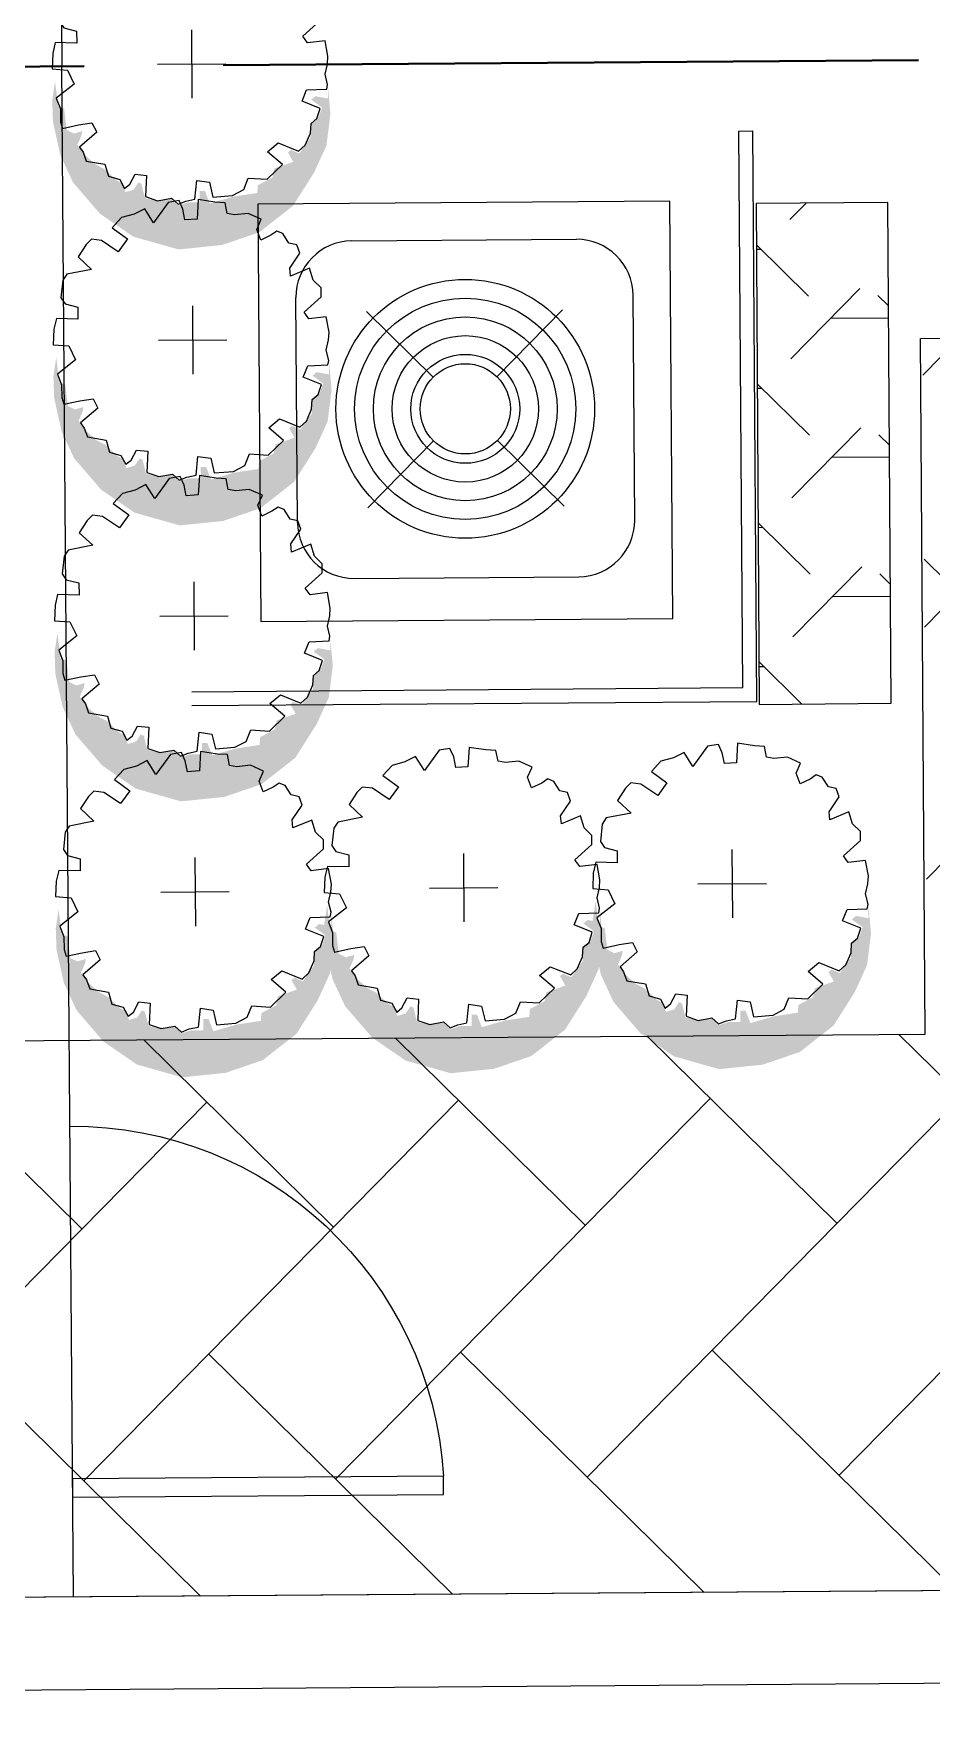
# Model space of a CAD drawing. Header units: feet. Extents: x 919634 to 928945, y 707022 to 708026.
# Drawn here: x 920183.13 to 920189.58, y 707458.65 to 707470.81 of the extents above; entities that cross this region are included whole.
import ezdxf

# ---------------------------------------------------------------- set-up
doc = ezdxf.new("R2010")
doc.units = ezdxf.units.FT
doc.header["$LTSCALE"] = 20
doc.header["$MEASUREMENT"] = 0
doc.linetypes.add('Site Plan$0$PHANTOM2', pattern=[1.25, 0.625, -0.125, 0.125, -0.125, 0.125, -0.125])
for name, color, linetype in [('-u-site-xref', 7, 'Continuous'), ('Site Plan$0$-u-site-bldg_interior', 252, 'Continuous'), ('Site Plan$0$-u-site-fence', 4, 'Site Plan$0$FENCELINE1'), ('Site Plan$0$A-DOOR-EXT_WINDOWS', 253, 'Continuous'), ('Site Plan$0$A-HVAC-EXT', 253, 'Continuous'), ('Site Plan$0$SP-LOT PAVERS', 254, 'Continuous'), ('x-RL TH7-LP Block$0$LK-SHRB-035M', 253, 'Continuous'), ('x-RL TH7-LP Block$0$LK-SHRB-TRNK', 253, 'Continuous'), ('x-RL TH7-LP Block$0$LP-PATT-SHAR', 253, 'Continuous'), ('x-RL TH7-LP Block$0$LP-SHAR-BRDR-CONT', 253, 'Continuous'), ('x-RL TH7-LP Block$0$LP-SHRB', 253, 'Continuous')]:
    doc.layers.add(name, color=color, linetype=linetype)
for name, color, linetype, lineweight in [('Site Plan$0$SP-LOT LINES', 252, 'Site Plan$0$PHANTOM2', 40), ('Site Plan$0$SP-SIDEWALK', 2, 'Continuous', 25), ('SP-BUILDING-FOOTPRINT', 1, 'Continuous', 25)]:
    doc.layers.add(name, color=color, linetype=linetype, lineweight=lineweight)
doc.layers.add('x-RL TH7-LP Block$0$LK-SHRB-SHAD', color=253, linetype='Continuous', plot=False)
doc.layers.get('-u-site-xref').off()
doc.linetypes.add('Site Plan$0$FENCELINE1', pattern='A,0.25,-0.1,[133,ltypeshp.shx,S=0.1,R=0,X=-0.1,Y=0],-0.1,1', length=1.45)

# ---------------------------------------------------------------- blocks, each defined once
blk = doc.blocks.new('Site Plan$0$A$C05C92244')
at = {"layer": 'Site Plan$0$A-DOOR-EXT_WINDOWS'}
blk.add_lwpolyline([(32.00389335552609, 32.04769828175449), (32.00389335552609, 0.04381521808500111), (30.40369920234298, 0.04381521808500111), (30.40369920234298, 32.04769828175449)], close=True, dxfattribs=at)
blk.add_arc((32.07979910527501, 32.07980389018303), 32.07980487913881, 180.0573418751565, 267.0050566959838, dxfattribs=at)
blk = doc.blocks.new('Site Plan$0$A$C11AE1C12')
at = {"layer": 'Site Plan$0$A-HVAC-EXT'}
for p, q in [((44.00000011394877, 44.54105635897122), (1.139487721957266e-07, 44.54105635897122)), ((1.139487721957266e-07, 44.54105635897122), (1.139487721957266e-07, 2.501133167243097e-06)), ((44.00000011394877, 2.501133167243097e-06), (44.00000011394877, 44.54105635897122)), ((34.00000011394877, 40.00000250113317), (10.00000011394877, 40.00000250113317)), ((4.000000113948772, 34.00000250113317), (4.000000113948772, 10.00000250113317)), ((40.00000011394877, 34.00000250113317), (40.00000011394877, 10.00000250113317)), ((18.5977306969362, 25.40227191814392), (11.52666288505861, 32.47333973002787)), ((25.40226953096135, 25.40227191814392), (32.47333734284621, 32.47333973002787)), ((11.52666288505861, 11.52666527223846), (18.5977306969362, 18.59773308412241)), ((32.47333734284621, 11.52666527223846), (25.40226953096135, 18.59773308412241)), ((34.00000011394877, 4.000002501133167), (10.00000011394877, 4.000002501133167)), ((1.139487721957266e-07, 2.501133167243097e-06), (44.00000011394877, 2.501133167243097e-06))]:
    blk.add_line(p, q, dxfattribs=at)
for radius in [13.81153555240985, 11.81153555240985, 9.81153555240985, 7.81153555240985, 5.81153555240985, 4.81153555240985]:
    blk.add_circle((22.00000011394877, 22.00000250113317), radius, dxfattribs=at)
for centre, start, end in [((10.00000011394877, 34.00000250113317), 90, 180), ((34.00000011394877, 34.00000250113317), 0, 90), ((10.00000011394877, 10.00000250113317), 180, 270), ((34.00000011394877, 10.00000250113317), 270, 0)]:
    blk.add_arc(centre, 6, start, end, dxfattribs=at)
blk = doc.blocks.new('Site Plan')
at = {"layer": 'Site Plan$0$SP-LOT PAVERS'}
h = blk.add_hatch(dxfattribs=at)
h.set_pattern_fill('AR-HBONE', color=256, scale=0.32, angle=-89.58178215075662)
h.set_pattern_definition([(315.4182178492434, (0, 0), (1.810145136983853, 0.01321298806884015), [3.84, -1.28]), (45.41821784924338, (0.9116790626081567, -0.8984660745381309), (1.810145136983853, 0.01321298806884), [3.84, -1.28])])
h.paths.add_polyline_path([(920177.2356376433, 707459.5280116796), (920197.4850981911, 707459.675820756), (920197.558090328, 707449.6760870443), (920209.6562450335, 707449.7643962203), (920209.5175590906, 707468.7640175204), (920189.5180912379, 707468.6179060838), (920189.5526356023, 707463.6180244763), (920182.5362988036, 707463.5668093709), (920182.4876373752, 707470.2332989989), (920177.1577793644, 707470.1943941904)])
at = {"layer": 'Site Plan$0$-u-site-bldg_interior'}
for p, q in [((920197.485098191, 707459.675820756), (920180.8422985348, 707459.5543381694)), ((920196.8233154265, 707459.0043057067), (920180.8471646773, 707458.8876892625))]:
    blk.add_line(p, q, dxfattribs=at)
at = {"layer": 'Site Plan$0$-u-site-fence', "ltscale": 0.15}
for points in [[(920183.2513039396, 707481.5725081622), (920183.3271324277, 707470.5727688258), (920177.3470464938, 707470.5291177381)], [(920183.4118866367, 707459.5730946417), (920183.3271324277, 707470.5727688258), (920177.3470464938, 707470.5291177381)]]:
    blk.add_lwpolyline(points, dxfattribs=at)
at = {"layer": 'Site Plan$0$SP-LOT LINES', "ltscale": 0.4}
blk.add_line((920209.4878649045, 707470.7637266881), (920115.4903690283, 707470.0776006057), dxfattribs=at)
blk.add_line((920209.4878649045, 707470.7637266881), (920115.4903690283, 707470.0776006057), dxfattribs=at)
at = {"layer": 'Site Plan$0$SP-SIDEWALK'}
for p, q in [((920188.1962230271, 707470.1084175741), (920188.2962203631, 707470.1091474955)), ((920188.2254202977, 707466.1084671414), (920188.1962230271, 707470.1084175741)), ((920188.326147555, 707466.0091997267), (920188.2962203631, 707470.1091474955)), ((920189.5029945989, 707468.6177958873), (920209.5024633303, 707468.7637801713)), ((920189.5375464755, 707463.6179143348), (920189.5030001149, 707468.6180848713)), ((920184.2621732854, 707466.0795377841), (920188.2254202977, 707466.1084671414)), ((920184.2629032066, 707465.979540448), (920188.326147555, 707466.0091997267)), ((920182.5362988035, 707463.5668093709), (920189.5375464755, 707463.6179143348))]:
    blk.add_line(p, q, dxfattribs=at)
at = {"layer": 'Site Plan$0$-u-site-fence', "xscale": -0.08333333333333333, "yscale": 0.08333333333333333, "zscale": 0.08333333333333333, "rotation": 90.41821784924328}
blk.add_blockref('Site Plan$0$A$C05C92244', (920186.05638338, 707462.9765086462), dxfattribs=at)
at = {"layer": 'Site Plan$0$A-HVAC-EXT', "extrusion": (0, 0, -1), "xscale": -0.06735359270068558, "yscale": 0.06735359270068558, "zscale": -0.06735359270068558, "rotation": 179.5817821507565}
blk.add_blockref('Site Plan$0$A$C11AE1C12', (-920187.6998863762, 707469.6047244645), dxfattribs=at)
blk = doc.blocks.new('x-RL TH7-LP Block$0$SHRUB-LRG-241')
at = {"layer": 'x-RL TH7-LP Block$0$LK-SHRB-SHAD'}
blk.add_hatch(color=256, dxfattribs=at).paths.add_polyline_path([(0.07942995503995931, 0.4976856504540272), (0.1859550109496517, 0.5063764960219963), (0.3011759860731367, 0.4911675188681244), (0.3990051144888973, 0.4455405874065121), (0.5207480248826535, 0.3673229980153856), (0.6164031776350392, 0.2434784771626468), (0.6620567659276446, 0.1065976931381005), (0.6772746369719869, -0.052010199626217), (0.6294470564557244, -0.217136229156587), (0.5446618151407847, -0.3388080360272614), (0.4294408400173033, -0.4365800253562426), (0.3294377276580214, -0.4822069568178549), (0.2076948172642687, -0.5082794883416142), (0.1294315112196003, -0.5104521971435325), (0.05986413266886359, -0.4995886427736451), (0.1511713175342138, -0.4887250884037577), (0.1598672450281455, -0.4669979796639847), (0.2381305427926712, -0.4583071340960174), (0.2511744298934957, -0.432234607752406), (0.2424785023995675, -0.4018166534446639), (0.2576963734439097, -0.4039893622465822), (0.2924800585792049, -0.4191983394004524), (0.3272637519946464, -0.395298521858761), (0.3642214210734593, -0.3540170131811315), (0.3816132677811801, -0.3214263500714711), (0.4229188964668893, -0.2779721325919233), (0.433788799624196, -0.2562450238521503), (0.4663985090961198, -0.2453814694822647), (0.4577025898823273, -0.2149635151745208), (0.4316148239608211, -0.1975818292187306), (0.4359627835677138, -0.186718274848845), (0.4881383154107333, -0.1736820116770392), (0.4968342429046615, -0.1410913485673788), (0.492486275017626, -0.07808273114997633), (0.5164000652757572, -0.052010199626217), (0.5055301621184505, -0.01724682771464003), (0.5055301621184505, 0.02620738976490955), (0.4642245334327413, 0.02620738976490955), (0.4642245334327413, 0.04576178970276246), (0.5098781217253467, 0.06314347565855272), (0.4859643397473548, 0.1478791966355821), (0.4729204526465303, 0.2369603455767439), (0.4446587027815063, 0.2391330543786623), (0.4163969529164788, 0.2934508262280957), (0.3837872434445551, 0.2999689629941464), (0.3598734614665666, 0.3694957068173039), (0.3250897680511251, 0.3499413120595953), (0.3163938488373397, 0.3608048664294827), (0.3294377276580214, 0.3912228155570787), (0.2729142362081092, 0.4325043242347064), (0.2229126800284682, 0.4368497470186909), (0.1968249141069585, 0.4629222785424503), (0.162041220691524, 0.475958541714256), (0.1337794708264965, 0.4368497470186909), (0.1207355920058113, 0.4520587241725629), (0.1294315112196003, 0.4976856504540272)])
at = {"layer": 'x-RL TH7-LP Block$0$LK-SHRB-035M'}
blk.add_lwpolyline([(-0.02506661354845008, 0.4987056809809847), (-0.08165780996232641, 0.4886134344344999), (-0.08165780996232641, 0.4886134344344999), (-0.08165780996232641, 0.4886134344344999), (-0.07431013994851199, 0.4249718511334137), (-0.09880237153729965, 0.4078375781783734), (-0.1543414298532717, 0.4702383789836801), (-0.1872079085748339, 0.4702383789836801), (-0.2156921901335238, 0.4417710769863739), (-0.2595141617622758, 0.428632322466644), (-0.2310604317859877, 0.3588825101419175), (-0.2604511118412525, 0.3564347593132471), (-0.3143340234853049, 0.3931510560520017), (-0.3449670116215167, 0.3826466800339148), (-0.3515403073658305, 0.3541793780366085), (-0.3865978846688343, 0.3322814549128452), (-0.3953622789945825, 0.3103835285617258), (-0.3804630536096525, 0.2878976674930804), (-0.3633184920346793, 0.2511813673234577), (-0.4025060636510993, 0.2364948451970861), (-0.4391842506233381, 0.2534489245671132), (-0.4610952364377141, 0.2052734924038901), (-0.4563889752951518, 0.1557189889409578), (-0.4612874237616289, 0.1287937023786245), (-0.500474995378049, 0.1214504430308736), (-0.5029242169253898, 0.08473414286125092), (-0.5127211084865486, 0.02354031038883519), (-0.4416936352675229, 0.01864480530062451), (-0.4392444137201785, -0.02541475421675088), (-0.4784319853366021, -0.03275801356450003), (-0.509299405229342, -0.04655263965616641), (-0.5029242169253898, -0.0866085866891666), (-0.4294475167872278, -0.1404591598138314), (-0.480881206883943, -0.1722799514643754), (-0.4612874237616289, -0.2114440058935383), (-0.4490413052813373, -0.2579513162395841), (-0.4123029552122581, -0.2922198655805364), (-0.3706661620484972, -0.2359215381963313), (-0.3241309150464637, -0.2701900841064138), (-0.3657677135820201, -0.3313839165788295), (-0.3706661620484972, -0.3681002167484539), (-0.3510723735543877, -0.3876822405321647), (-0.3069863534714905, -0.4170552813540382), (-0.2604511118412525, -0.3681002167484539), (-0.2433065502662792, -0.4586670866118716), (-0.2212635402248324, -0.4733536087382433), (-0.1575837316478292, -0.480696868085996), (-0.1355407216063789, -0.4660103459596243), (-0.1232946031260873, -0.4195030356135803), (-0.07920858841498557, -0.4195030356135803), (-0.08165780996232641, -0.4978311410410363), (-0.04247023834590635, -0.5076221546483275), (0.0138619002172824, -0.5100699054769979), (0.01876034331196408, -0.4537715815236627), (0.0701940334086757, -0.4292940492208697), (0.1216277235053873, -0.4953833867814978), (0.1608152951218109, -0.480696868085996), (0.2073505421238444, -0.480696868085996), (0.2318427737126321, -0.4733536087382433), (0.2195966552323405, -0.4146075270944998), (0.2122489852185225, -0.3656524624889137), (0.2465381137402645, -0.3485181895338734), (0.3004210253843169, -0.4121597762658276), (0.3189358637372592, -0.39910922518572), (0.3518547154810285, -0.3876822405321647), (0.3641008339613201, -0.3191451487119998), (0.4081868486724218, -0.3069063842760382), (0.419726398483391, -0.2655318838032237), (0.4525928772049532, -0.2480135433678008), (0.4375775287276866, -0.2285782788485804), (0.4008391786586074, -0.208996251633998), (0.405737627125081, -0.1673844463761647), (0.4832682573450846, -0.1713708092072714), (0.4986059474151467, -0.1275749597323887), (0.4898415530893949, -0.07720973461131919), (0.5117525389037709, -0.05312201530235328), (0.5007970459965847, -0.02465471653240314), (0.4939096672908754, 0.008853791693333335), (0.4253314156191905, 0.01619705104108249), (0.4326790856330085, 0.06270436481799813), (0.486561997277061, 0.07494312925395974), (0.4810771587636431, 0.1461490954514311), (0.4596205387691334, 0.1875397805915), (0.4179837456053725, 0.2046740535465421), (0.4228821887000542, 0.2732111453667088), (0.3689992770560018, 0.3295094727509138), (0.3224640354257637, 0.275658899626249), (0.3224640354257637, 0.275658899626249), (0.2906241338231617, 0.3148229506245421), (0.2906241338231617, 0.3148229506245421), (0.3211269623186972, 0.389216058907456), (0.2992159765043212, 0.4133037749890676), (0.2553940048755692, 0.4330119051549843), (0.2203364275725654, 0.4352016981128308), (0.2028076389210653, 0.4570996244639502), (0.1657137435882881, 0.4690314106507891), (0.1387722850803605, 0.4029420696592929), (0.09713549191659965, 0.4200763426143332), (0.09468627036926236, 0.4935089429535804), (0.07791501977911963, 0.4965158880231364), (0.04066634389468149, 0.4877567161917469), (0.003417668010239794, 0.4965158880231364)], close=True, dxfattribs=at)
at = {"layer": 'x-RL TH7-LP Block$0$LK-SHRB-TRNK'}
for p, q in [((0, -0.125), (0, 0.125)), ((-0.1250000000000284, 0), (0.1249999999999929, 0))]:
    blk.add_line(p, q, dxfattribs=at)
blk = doc.blocks.new('x-RL TH7-LP Block', base_point=(1241.699483058532, 168.1706843559634))
at = {"layer": 'x-RL TH7-LP Block$0$LP-PATT-SHAR'}
h = blk.add_hatch(dxfattribs=at)
h.set_pattern_fill('LAFX-A435-CHAINLINK', color=256, scale=10, pattern_type=2)
h.set_pattern_definition([(45, (1361.280381764052, 237.0562086803145), (0, 10.0000000000064), [0.7071099999999999, -13.4350288425]), (45, (1359.280381764052, 237.0562086803145), (0, 10.0000000000064), [0.7071099999999999, -13.4350288425]), (45, (1361.280381764052, 239.0562086803145), (0, 10.0000000000064), [0.7071099999999999, -13.4350288425]), (45, (1360.780381764052, 240.0562086803145), (0, 10.0000000000064), [0.7071099999999999, -13.4350288425]), (45, (1357.280381764052, 237.0562086803145), (0, 10.0000000000064), [0.7071099999999999, -13.4350288425]), (45, (1359.280381764052, 239.0562086803145), (0, 10.0000000000064), [0.7071099999999999, -13.4350288425]), (45, (1361.280381764052, 241.0562086803145), (0, 10.0000000000064), [0.7071099999999999, -13.4350288425]), (45, (1359.780381764052, 240.0562086803145), (0, 10.0000000000064), [0.7071099999999999, -13.4350288425]), (45, (1360.780381764052, 242.0562086803145), (0, 10.0000000000064), [0.7071099999999999, -13.4350288425]), (45, (1358.780381764052, 240.0562086803145), (0, 10.0000000000064), [0.7071099999999999, -13.4350288425]), (45, (1357.280381764052, 239.0562086803145), (0, 10.0000000000064), [0.7071099999999999, -13.4350288425]), (45, (1359.280381764052, 241.0562086803145), (0, 10.0000000000064), [0.7071099999999999, -13.4350288425]), (45, (1361.280381764052, 243.0562086803145), (0, 10.0000000000064), [0.7071099999999999, -13.4350288425]), (45, (1357.780381764052, 240.0562086803145), (0, 10.0000000000064), [0.7071099999999999, -13.4350288425]), (45, (1359.780381764052, 242.0562086803145), (0, 10.0000000000064), [0.7071099999999999, -13.4350288425]), (45, (1358.780381764052, 242.0562086803145), (0, 10.0000000000064), [0.7071099999999999, -13.4350288425]), (45, (1360.780381764052, 244.0562086803145), (0, 10.0000000000064), [0.7071099999999999, -13.4350288425]), (45, (1357.280381764052, 241.0562086803145), (0, 10.0000000000064), [0.7071099999999999, -13.4350288425]), (45, (1359.280381764052, 243.0562086803145), (0, 10.0000000000064), [0.7071099999999999, -13.4350288425]), (45, (1357.780381764052, 242.0562086803145), (0, 10.0000000000064), [0.7071099999999999, -13.4350288425]), (45, (1359.780381764052, 244.0562086803145), (0, 10.0000000000064), [0.7071099999999999, -13.4350288425]), (45, (1360.780381764052, 246.0562086803145), (0, 10.0000000000064), [0.7071099999999999, -13.4350288425]), (45, (1358.780381764052, 244.0562086803145), (0, 10.0000000000064), [0.7071099999999999, -13.4350288425]), (45, (1357.280381764052, 243.0562086803145), (0, 10.0000000000064), [0.7071099999999999, -13.4350288425]), (45, (1357.780381764052, 244.0562086803145), (0, 10.0000000000064), [0.7071099999999999, -13.4350288425]), (45, (1359.780381764052, 246.0562086803145), (0, 10.0000000000064), [0.7071099999999999, -13.4350288425]), (45, (1358.780381764052, 246.0562086803145), (0, 10.0000000000064), [0.7071099999999999, -13.4350288425]), (45, (1357.280381764052, 245.0562086803145), (0, 10.0000000000064), [0.7071099999999999, -13.4350288425]), (45, (1357.780381764052, 246.0562086803145), (0, 10.0000000000064), [0.7071099999999999, -13.4350288425]), (45, (1356.280381764052, 245.0562086803145), (0, 10.0000000000064), [0.7071099999999999, -13.4350288425]), (45, (1360.780381764052, 238.0562086803145), (0, 10.0000000000064), [0.7071099999999999, -13.4350288425]), (45, (1359.780381764052, 238.0562086803145), (0, 10.0000000000064), [0.7071099999999999, -13.4350288425]), (45, (1358.780381764052, 238.0562086803145), (0, 10.0000000000064), [0.7071099999999999, -13.4350288425]), (45, (1357.780381764052, 238.0562086803145), (0, 10.0000000000064), [0.7071099999999999, -13.4350288425]), (45, (1356.280381764052, 237.0562086803145), (0, 10.0000000000064), [0.7071099999999999, -13.4350288425]), (45, (1355.280381764052, 237.0562086803145), (0, 10.0000000000064), [0.7071099999999999, -13.4350288425]), (45, (1356.280381764052, 239.0562086803145), (0, 10.0000000000064), [0.7071099999999999, -13.4350288425]), (45, (1354.280381764052, 237.0562086803145), (0, 10.0000000000064), [0.7071099999999999, -13.4350288425]), (45, (1356.780381764052, 240.0562086803145), (0, 10.0000000000064), [0.7071099999999999, -13.4350288425]), (45, (1355.280381764052, 239.0562086803145), (0, 10.0000000000064), [0.7071099999999999, -13.4350288425]), (45, (1353.280381764052, 237.0562086803145), (0, 10.0000000000064), [0.7071099999999999, -13.4350288425]), (45, (1355.780381764052, 240.0562086803145), (0, 10.0000000000064), [0.7071099999999999, -13.4350288425]), (45, (1356.280381764052, 241.0562086803145), (0, 10.0000000000064), [0.7071099999999999, -13.4350288425]), (45, (1354.280381764052, 239.0562086803145), (0, 10.0000000000064), [0.7071099999999999, -13.4350288425]), (45, (1352.280381764052, 237.0562086803145), (0, 10.0000000000064), [0.7071099999999999, -13.4350288425]), (45, (1356.780381764052, 242.0562086803145), (0, 10.0000000000064), [0.7071099999999999, -13.4350288425]), (45, (1354.780381764052, 240.0562086803145), (0, 10.0000000000064), [0.7071099999999999, -13.4350288425]), (45, (1355.280381764052, 241.0562086803145), (0, 10.0000000000064), [0.7071099999999999, -13.4350288425]), (45, (1353.280381764052, 239.0562086803145), (0, 10.0000000000064), [0.7071099999999999, -13.4350288425]), (45, (1355.780381764052, 242.0562086803145), (0, 10.0000000000064), [0.7071099999999999, -13.4350288425]), (45, (1353.780381764052, 240.0562086803145), (0, 10.0000000000064), [0.7071099999999999, -13.4350288425]), (45, (1356.280381764052, 243.0562086803145), (0, 10.0000000000064), [0.7071099999999999, -13.4350288425]), (45, (1354.280381764052, 241.0562086803145), (0, 10.0000000000064), [0.7071099999999999, -13.4350288425]), (45, (1352.280381764052, 239.0562086803145), (0, 10.0000000000064), [0.7071099999999999, -13.4350288425]), (45, (1356.780381764052, 244.0562086803145), (0, 10.0000000000064), [0.7071099999999999, -13.4350288425]), (45, (1354.780381764052, 242.0562086803145), (0, 10.0000000000064), [0.7071099999999999, -13.4350288425]), (45, (1352.780381764052, 240.0562086803145), (0, 10.0000000000064), [0.7071099999999999, -13.4350288425]), (45, (1355.280381764052, 243.0562086803145), (0, 10.0000000000064), [0.7071099999999999, -13.4350288425]), (45, (1353.280381764052, 241.0562086803145), (0, 10.0000000000064), [0.7071099999999999, -13.4350288425]), (45, (1355.780381764052, 244.0562086803145), (0, 10.0000000000064), [0.7071099999999999, -13.4350288425]), (45, (1353.780381764052, 242.0562086803145), (0, 10.0000000000064), [0.7071099999999999, -13.4350288425]), (45, (1351.780381764052, 240.0562086803145), (0, 10.0000000000064), [0.7071099999999999, -13.4350288425]), (45, (1354.280381764052, 243.0562086803145), (0, 10.0000000000064), [0.7071099999999999, -13.4350288425]), (45, (1352.280381764052, 241.0562086803145), (0, 10.0000000000064), [0.7071099999999999, -13.4350288425]), (45, (1356.780381764052, 246.0562086803145), (0, 10.0000000000064), [0.7071099999999999, -13.4350288425]), (45, (1354.780381764052, 244.0562086803145), (0, 10.0000000000064), [0.7071099999999999, -13.4350288425]), (45, (1352.780381764052, 242.0562086803145), (0, 10.0000000000064), [0.7071099999999999, -13.4350288425]), (45, (1353.280381764052, 243.0562086803145), (0, 10.0000000000064), [0.7071099999999999, -13.4350288425]), (45, (1355.780381764052, 246.0562086803145), (0, 10.0000000000064), [0.7071099999999999, -13.4350288425]), (45, (1353.780381764052, 244.0562086803145), (0, 10.0000000000064), [0.7071099999999999, -13.4350288425]), (45, (1351.780381764052, 242.0562086803145), (0, 10.0000000000064), [0.7071099999999999, -13.4350288425]), (45, (1352.280381764052, 243.0562086803145), (0, 10.0000000000064), [0.7071099999999999, -13.4350288425]), (45, (1354.780381764052, 246.0562086803145), (0, 10.0000000000064), [0.7071099999999999, -13.4350288425]), (45, (1352.780381764052, 244.0562086803145), (0, 10.0000000000064), [0.7071099999999999, -13.4350288425]), (45, (1353.280381764052, 245.0562086803145), (0, 10.0000000000064), [0.7071099999999999, -13.4350288425]), (45, (1353.780381764052, 246.0562086803145), (0, 10.0000000000064), [0.7071099999999999, -13.4350288425]), (45, (1351.780381764052, 244.0562086803145), (0, 10.0000000000064), [0.7071099999999999, -13.4350288425]), (45, (1352.280381764052, 245.0562086803145), (0, 10.0000000000064), [0.7071099999999999, -13.4350288425]), (45, (1352.780381764052, 246.0562086803145), (0, 10.0000000000064), [0.7071099999999999, -13.4350288425]), (45, (1351.780381764052, 246.0562086803145), (0, 10.0000000000064), [0.7071099999999999, -13.4350288425]), (45, (1356.780381764052, 238.0562086803145), (0, 10.0000000000064), [0.7071099999999999, -13.4350288425]), (45, (1355.780381764052, 238.0562086803145), (0, 10.0000000000064), [0.7071099999999999, -13.4350288425]), (45, (1354.780381764052, 238.0562086803145), (0, 10.0000000000064), [0.7071099999999999, -13.4350288425]), (45, (1353.780381764052, 238.0562086803145), (0, 10.0000000000064), [0.7071099999999999, -13.4350288425]), (45, (1352.780381764052, 238.0562086803145), (0, 10.0000000000064), [0.7071099999999999, -13.4350288425]), (45, (1351.780381764052, 238.0562086803145), (0, 10.0000000000064), [0.7071099999999999, -13.4350288425]), (45, (1360.280381764052, 237.0562086803145), (0, 10.0000000000064), [0.7071099999999999, -13.4350288425]), (45, (1360.280381764052, 239.0562086803145), (0, 10.0000000000064), [0.7071099999999999, -13.4350288425]), (45, (1358.280381764052, 237.0562086803145), (0, 10.0000000000064), [0.7071099999999999, -13.4350288425]), (45, (1360.280381764052, 241.0562086803145), (0, 10.0000000000064), [0.7071099999999999, -13.4350288425]), (45, (1358.280381764052, 239.0562086803145), (0, 10.0000000000064), [0.7071099999999999, -13.4350288425]), (45, (1360.280381764052, 243.0562086803145), (0, 10.0000000000064), [0.7071099999999999, -13.4350288425]), (45, (1358.280381764052, 241.0562086803145), (0, 10.0000000000064), [0.7071099999999999, -13.4350288425]), (45, (1361.280381764052, 245.0562086803145), (0, 10.0000000000064), [0.7071099999999999, -13.4350288425]), (45, (1360.280381764052, 245.0562086803145), (0, 10.0000000000064), [0.7071099999999999, -13.4350288425]), (45, (1358.280381764052, 243.0562086803145), (0, 10.0000000000064), [0.7071099999999999, -13.4350288425]), (45, (1359.280381764052, 245.0562086803145), (0, 10.0000000000064), [0.7071099999999999, -13.4350288425]), (45, (1358.280381764052, 245.0562086803145), (0, 10.0000000000064), [0.7071099999999999, -13.4350288425]), (45, (1355.280381764052, 245.0562086803145), (0, 10.0000000000064), [0.7071099999999999, -13.4350288425]), (45, (1354.280381764052, 245.0562086803145), (0, 10.0000000000064), [0.7071099999999999, -13.4350288425]), (90, (1361.780381764052, 245.5562086803145), (-10, 6.123233995736766e-16), [0.5, -9.5]), (90, (1361.780381764052, 237.5562086803145), (-10, 6.123233995736766e-16), [0.5, -9.5]), (90, (1361.780381764052, 239.5562086803145), (-10, 6.123233995736766e-16), [0.5, -9.5]), (90, (1361.780381764052, 241.5562086803145), (-10, 6.123233995736766e-16), [0.5, -9.5]), (90, (1361.780381764052, 243.5562086803145), (-10, 6.123233995736766e-16), [0.5, -9.5]), (90, (1361.280381764052, 238.5562086803145), (-10, 6.123233995736766e-16), [0.5, -9.5]), (90, (1361.280381764052, 240.5562086803145), (-10, 6.123233995736766e-16), [0.5, -9.5]), (90, (1361.280381764052, 242.5562086803145), (-10, 6.123233995736766e-16), [0.5, -9.5]), (90, (1361.280381764052, 244.5562086803145), (-10, 6.123233995736766e-16), [0.5, -9.5]), (90, (1361.280381764052, 246.5562086803145), (-10, 6.123233995736766e-16), [0.5, -9.5]), (90, (1360.780381764052, 237.5562086803145), (-10, 6.123233995736766e-16), [0.5, -9.5]), (90, (1360.780381764052, 239.5562086803145), (-10, 6.123233995736766e-16), [0.5, -9.5]), (90, (1360.780381764052, 241.5562086803145), (-10, 6.123233995736766e-16), [0.5, -9.5]), (90, (1360.780381764052, 243.5562086803145), (-10, 6.123233995736766e-16), [0.5, -9.5]), (90, (1360.780381764052, 245.5562086803145), (-10, 6.123233995736766e-16), [0.5, -9.5]), (90, (1360.780381764052, 237.5562086803145), (-10, 6.123233995736766e-16), [0.5, -9.5]), (90, (1360.780381764052, 239.5562086803145), (-10, 6.123233995736766e-16), [0.5, -9.5]), (90, (1360.780381764052, 241.5562086803145), (-10, 6.123233995736766e-16), [0.5, -9.5]), (90, (1360.780381764052, 243.5562086803145), (-10, 6.123233995736766e-16), [0.5, -9.5]), (90, (1360.780381764052, 245.5562086803145), (-10, 6.123233995736766e-16), [0.5, -9.5]), (90, (1360.280381764052, 238.5562086803145), (-10, 6.123233995736766e-16), [0.5, -9.5]), (90, (1360.280381764052, 240.5562086803145), (-10, 6.123233995736766e-16), [0.5, -9.5]), (90, (1360.280381764052, 242.5562086803145), (-10, 6.123233995736766e-16), [0.5, -9.5]), (90, (1360.280381764052, 244.5562086803145), (-10, 6.123233995736766e-16), [0.5, -9.5]), (90, (1360.280381764052, 246.5562086803145), (-10, 6.123233995736766e-16), [0.5, -9.5]), (90, (1359.780381764052, 237.5562086803145), (-10, 6.123233995736766e-16), [0.5, -9.5]), (90, (1359.780381764052, 237.5562086803145), (-10, 6.123233995736766e-16), [0.5, -9.5]), (90, (1359.780381764052, 239.5562086803145), (-10, 6.123233995736766e-16), [0.5, -9.5]), (90, (1359.780381764052, 239.5562086803145), (-10, 6.123233995736766e-16), [0.5, -9.5]), (90, (1359.780381764052, 241.5562086803145), (-10, 6.123233995736766e-16), [0.5, -9.5]), (90, (1359.780381764052, 241.5562086803145), (-10, 6.123233995736766e-16), [0.5, -9.5]), (90, (1359.780381764052, 243.5562086803145), (-10, 6.123233995736766e-16), [0.5, -9.5]), (90, (1359.780381764052, 243.5562086803145), (-10, 6.123233995736766e-16), [0.5, -9.5]), (90, (1359.780381764052, 245.5562086803145), (-10, 6.123233995736766e-16), [0.5, -9.5]), (90, (1359.780381764052, 245.5562086803145), (-10, 6.123233995736766e-16), [0.5, -9.5]), (90, (1359.280381764052, 238.5562086803145), (-10, 6.123233995736766e-16), [0.5, -9.5]), (90, (1359.280381764052, 240.5562086803145), (-10, 6.123233995736766e-16), [0.5, -9.5]), (90, (1359.280381764052, 242.5562086803145), (-10, 6.123233995736766e-16), [0.5, -9.5]), (90, (1359.280381764052, 244.5562086803145), (-10, 6.123233995736766e-16), [0.5, -9.5]), (90, (1359.280381764052, 246.5562086803145), (-10, 6.123233995736766e-16), [0.5, -9.5]), (90, (1358.780381764052, 237.5562086803145), (-10, 6.123233995736766e-16), [0.5, -9.5]), (90, (1358.780381764052, 237.5562086803145), (-10, 6.123233995736766e-16), [0.5, -9.5]), (90, (1358.780381764052, 239.5562086803145), (-10, 6.123233995736766e-16), [0.5, -9.5]), (90, (1358.780381764052, 239.5562086803145), (-10, 6.123233995736766e-16), [0.5, -9.5]), (90, (1358.780381764052, 241.5562086803145), (-10, 6.123233995736766e-16), [0.5, -9.5]), (90, (1358.780381764052, 241.5562086803145), (-10, 6.123233995736766e-16), [0.5, -9.5]), (90, (1358.780381764052, 243.5562086803145), (-10, 6.123233995736766e-16), [0.5, -9.5]), (90, (1358.780381764052, 243.5562086803145), (-10, 6.123233995736766e-16), [0.5, -9.5]), (90, (1358.780381764052, 245.5562086803145), (-10, 6.123233995736766e-16), [0.5, -9.5]), (90, (1358.780381764052, 245.5562086803145), (-10, 6.123233995736766e-16), [0.5, -9.5]), (90, (1358.280381764052, 238.5562086803145), (-10, 6.123233995736766e-16), [0.5, -9.5]), (90, (1358.280381764052, 240.5562086803145), (-10, 6.123233995736766e-16), [0.5, -9.5]), (90, (1358.280381764052, 242.5562086803145), (-10, 6.123233995736766e-16), [0.5, -9.5]), (90, (1358.280381764052, 244.5562086803145), (-10, 6.123233995736766e-16), [0.5, -9.5]), (90, (1358.280381764052, 246.5562086803145), (-10, 6.123233995736766e-16), [0.5, -9.5]), (90, (1357.780381764052, 237.5562086803145), (-10, 6.123233995736766e-16), [0.5, -9.5]), (90, (1357.780381764052, 237.5562086803145), (-10, 6.123233995736766e-16), [0.5, -9.5]), (90, (1357.780381764052, 239.5562086803145), (-10, 6.123233995736766e-16), [0.5, -9.5]), (90, (1357.780381764052, 239.5562086803145), (-10, 6.123233995736766e-16), [0.5, -9.5]), (90, (1357.780381764052, 241.5562086803145), (-10, 6.123233995736766e-16), [0.5, -9.5]), (90, (1357.780381764052, 241.5562086803145), (-10, 6.123233995736766e-16), [0.5, -9.5]), (90, (1357.780381764052, 243.5562086803145), (-10, 6.123233995736766e-16), [0.5, -9.5]), (90, (1357.780381764052, 243.5562086803145), (-10, 6.123233995736766e-16), [0.5, -9.5]), (90, (1357.780381764052, 245.5562086803145), (-10, 6.123233995736766e-16), [0.5, -9.5]), (90, (1357.780381764052, 245.5562086803145), (-10, 6.123233995736766e-16), [0.5, -9.5]), (90, (1357.280381764052, 238.5562086803145), (-10, 6.123233995736766e-16), [0.5, -9.5]), (90, (1357.280381764052, 240.5562086803145), (-10, 6.123233995736766e-16), [0.5, -9.5]), (90, (1357.280381764052, 242.5562086803145), (-10, 6.123233995736766e-16), [0.5, -9.5]), (90, (1357.280381764052, 244.5562086803145), (-10, 6.123233995736766e-16), [0.5, -9.5]), (90, (1357.280381764052, 246.5562086803145), (-10, 6.123233995736766e-16), [0.5, -9.5]), (90, (1356.780381764052, 237.5562086803145), (-10, 6.123233995736766e-16), [0.5, -9.5]), (90, (1356.780381764052, 239.5562086803145), (-10, 6.123233995736766e-16), [0.5, -9.5]), (90, (1356.780381764052, 241.5562086803145), (-10, 6.123233995736766e-16), [0.5, -9.5]), (90, (1356.780381764052, 243.5562086803145), (-10, 6.123233995736766e-16), [0.5, -9.5]), (90, (1356.780381764052, 245.5562086803145), (-10, 6.123233995736766e-16), [0.5, -9.5]), (90, (1356.780381764052, 237.5562086803145), (-10, 6.123233995736766e-16), [0.5, -9.5]), (90, (1356.780381764052, 239.5562086803145), (-10, 6.123233995736766e-16), [0.5, -9.5]), (90, (1356.780381764052, 241.5562086803145), (-10, 6.123233995736766e-16), [0.5, -9.5]), (90, (1356.780381764052, 243.5562086803145), (-10, 6.123233995736766e-16), [0.5, -9.5]), (90, (1356.780381764052, 245.5562086803145), (-10, 6.123233995736766e-16), [0.5, -9.5]), (90, (1356.280381764052, 238.5562086803145), (-10, 6.123233995736766e-16), [0.5, -9.5]), (90, (1356.280381764052, 240.5562086803145), (-10, 6.123233995736766e-16), [0.5, -9.5]), (90, (1356.280381764052, 242.5562086803145), (-10, 6.123233995736766e-16), [0.5, -9.5]), (90, (1356.280381764052, 244.5562086803145), (-10, 6.123233995736766e-16), [0.5, -9.5]), (90, (1356.280381764052, 246.5562086803145), (-10, 6.123233995736766e-16), [0.5, -9.5]), (90, (1355.780381764052, 237.5562086803145), (-10, 6.123233995736766e-16), [0.5, -9.5]), (90, (1355.780381764052, 239.5562086803145), (-10, 6.123233995736766e-16), [0.5, -9.5]), (90, (1355.780381764052, 241.5562086803145), (-10, 6.123233995736766e-16), [0.5, -9.5]), (90, (1355.780381764052, 243.5562086803145), (-10, 6.123233995736766e-16), [0.5, -9.5]), (90, (1355.780381764052, 245.5562086803145), (-10, 6.123233995736766e-16), [0.5, -9.5]), (90, (1355.780381764052, 237.5562086803145), (-10, 6.123233995736766e-16), [0.5, -9.5]), (90, (1355.780381764052, 239.5562086803145), (-10, 6.123233995736766e-16), [0.5, -9.5]), (90, (1355.780381764052, 241.5562086803145), (-10, 6.123233995736766e-16), [0.5, -9.5]), (90, (1355.780381764052, 243.5562086803145), (-10, 6.123233995736766e-16), [0.5, -9.5]), (90, (1355.780381764052, 245.5562086803145), (-10, 6.123233995736766e-16), [0.5, -9.5]), (90, (1355.280381764052, 238.5562086803145), (-10, 6.123233995736766e-16), [0.5, -9.5]), (90, (1355.280381764052, 240.5562086803145), (-10, 6.123233995736766e-16), [0.5, -9.5]), (90, (1355.280381764052, 242.5562086803145), (-10, 6.123233995736766e-16), [0.5, -9.5]), (90, (1355.280381764052, 244.5562086803145), (-10, 6.123233995736766e-16), [0.5, -9.5]), (90, (1355.280381764052, 246.5562086803145), (-10, 6.123233995736766e-16), [0.5, -9.5]), (90, (1354.780381764052, 237.5562086803145), (-10, 6.123233995736766e-16), [0.5, -9.5]), (90, (1354.780381764052, 237.5562086803145), (-10, 6.123233995736766e-16), [0.5, -9.5]), (90, (1354.780381764052, 239.5562086803145), (-10, 6.123233995736766e-16), [0.5, -9.5]), (90, (1354.780381764052, 239.5562086803145), (-10, 6.123233995736766e-16), [0.5, -9.5]), (90, (1354.780381764052, 241.5562086803145), (-10, 6.123233995736766e-16), [0.5, -9.5]), (90, (1354.780381764052, 241.5562086803145), (-10, 6.123233995736766e-16), [0.5, -9.5]), (90, (1354.780381764052, 243.5562086803145), (-10, 6.123233995736766e-16), [0.5, -9.5]), (90, (1354.780381764052, 243.5562086803145), (-10, 6.123233995736766e-16), [0.5, -9.5]), (90, (1354.780381764052, 245.5562086803145), (-10, 6.123233995736766e-16), [0.5, -9.5]), (90, (1354.780381764052, 245.5562086803145), (-10, 6.123233995736766e-16), [0.5, -9.5]), (90, (1354.280381764052, 238.5562086803145), (-10, 6.123233995736766e-16), [0.5, -9.5]), (90, (1354.280381764052, 240.5562086803145), (-10, 6.123233995736766e-16), [0.5, -9.5]), (90, (1354.280381764052, 242.5562086803145), (-10, 6.123233995736766e-16), [0.5, -9.5]), (90, (1354.280381764052, 244.5562086803145), (-10, 6.123233995736766e-16), [0.5, -9.5]), (90, (1354.280381764052, 246.5562086803145), (-10, 6.123233995736766e-16), [0.5, -9.5]), (90, (1353.780381764052, 237.5562086803145), (-10, 6.123233995736766e-16), [0.5, -9.5]), (90, (1353.780381764052, 237.5562086803145), (-10, 6.123233995736766e-16), [0.5, -9.5]), (90, (1353.780381764052, 239.5562086803145), (-10, 6.123233995736766e-16), [0.5, -9.5]), (90, (1353.780381764052, 239.5562086803145), (-10, 6.123233995736766e-16), [0.5, -9.5]), (90, (1353.780381764052, 241.5562086803145), (-10, 6.123233995736766e-16), [0.5, -9.5]), (90, (1353.780381764052, 241.5562086803145), (-10, 6.123233995736766e-16), [0.5, -9.5]), (90, (1353.780381764052, 243.5562086803145), (-10, 6.123233995736766e-16), [0.5, -9.5]), (90, (1353.780381764052, 243.5562086803145), (-10, 6.123233995736766e-16), [0.5, -9.5]), (90, (1353.780381764052, 245.5562086803145), (-10, 6.123233995736766e-16), [0.5, -9.5]), (90, (1353.780381764052, 245.5562086803145), (-10, 6.123233995736766e-16), [0.5, -9.5]), (90, (1353.280381764052, 238.5562086803145), (-10, 6.123233995736766e-16), [0.5, -9.5]), (90, (1353.280381764052, 240.5562086803145), (-10, 6.123233995736766e-16), [0.5, -9.5]), (90, (1353.280381764052, 242.5562086803145), (-10, 6.123233995736766e-16), [0.5, -9.5]), (90, (1353.280381764052, 244.5562086803145), (-10, 6.123233995736766e-16), [0.5, -9.5]), (90, (1353.280381764052, 246.5562086803145), (-10, 6.123233995736766e-16), [0.5, -9.5]), (90, (1352.780381764052, 237.5562086803145), (-10, 6.123233995736766e-16), [0.5, -9.5]), (90, (1352.780381764052, 237.5562086803145), (-10, 6.123233995736766e-16), [0.5, -9.5]), (90, (1352.780381764052, 239.5562086803145), (-10, 6.123233995736766e-16), [0.5, -9.5]), (90, (1352.780381764052, 239.5562086803145), (-10, 6.123233995736766e-16), [0.5, -9.5]), (90, (1352.780381764052, 241.5562086803145), (-10, 6.123233995736766e-16), [0.5, -9.5]), (90, (1352.780381764052, 241.5562086803145), (-10, 6.123233995736766e-16), [0.5, -9.5]), (90, (1352.780381764052, 243.5562086803145), (-10, 6.123233995736766e-16), [0.5, -9.5]), (90, (1352.780381764052, 243.5562086803145), (-10, 6.123233995736766e-16), [0.5, -9.5]), (90, (1352.780381764052, 245.5562086803145), (-10, 6.123233995736766e-16), [0.5, -9.5]), (90, (1352.780381764052, 245.5562086803145), (-10, 6.123233995736766e-16), [0.5, -9.5]), (90, (1352.280381764052, 238.5562086803145), (-10, 6.123233995736766e-16), [0.5, -9.5]), (90, (1352.280381764052, 240.5562086803145), (-10, 6.123233995736766e-16), [0.5, -9.5]), (90, (1352.280381764052, 242.5562086803145), (-10, 6.123233995736766e-16), [0.5, -9.5]), (90, (1352.280381764052, 244.5562086803145), (-10, 6.123233995736766e-16), [0.5, -9.5]), (90, (1352.280381764052, 246.5562086803145), (-10, 6.123233995736766e-16), [0.5, -9.5]), (90, (1351.780381764052, 237.5562086803145), (-10, 6.123233995736766e-16), [0.5, -9.5]), (90, (1351.780381764052, 239.5562086803145), (-10, 6.123233995736766e-16), [0.5, -9.5]), (90, (1351.780381764052, 241.5562086803145), (-10, 6.123233995736766e-16), [0.5, -9.5]), (90, (1351.780381764052, 243.5562086803145), (-10, 6.123233995736766e-16), [0.5, -9.5]), (90, (1351.780381764052, 245.5562086803145), (-10, 6.123233995736766e-16), [0.5, -9.5]), (135, (1361.780381764052, 246.0562086803145), (-10.0000000000064, 1.110223024625157e-15), [0.7071099999999999, -13.4350288425]), (135, (1360.780381764052, 246.0562086803145), (-10.0000000000064, 1.110223024625157e-15), [0.7071099999999999, -13.4350288425]), (135, (1359.780381764052, 246.0562086803145), (-10.0000000000064, 1.110223024625157e-15), [0.7071099999999999, -13.4350288425]), (135, (1358.780381764052, 246.0562086803145), (-10.0000000000064, 1.110223024625157e-15), [0.7071099999999999, -13.4350288425]), (135, (1359.280381764052, 243.0562086803145), (-10.0000000000064, 1.110223024625157e-15), [0.7071099999999999, -13.4350288425]), (135, (1359.280381764052, 241.0562086803145), (-10.0000000000064, 1.110223024625157e-15), [0.7071099999999999, -13.4350288425]), (135, (1359.280381764052, 239.0562086803145), (-10.0000000000064, 1.110223024625157e-15), [0.7071099999999999, -13.4350288425]), (135, (1359.280381764052, 237.0562086803145), (-10.0000000000064, 1.110223024625157e-15), [0.7071099999999999, -13.4350288425]), (135, (1356.780381764052, 238.0562086803145), (-10.0000000000064, 1.110223024625157e-15), [0.7071099999999999, -13.4350288425]), (135, (1355.780381764052, 238.0562086803145), (-10.0000000000064, 1.110223024625157e-15), [0.7071099999999999, -13.4350288425]), (135, (1354.780381764052, 238.0562086803145), (-10.0000000000064, 1.110223024625157e-15), [0.7071099999999999, -13.4350288425]), (135, (1357.280381764052, 245.0562086803145), (-10.0000000000064, 1.110223024625157e-15), [0.7071099999999999, -13.4350288425]), (135, (1356.280381764052, 245.0562086803145), (-10.0000000000064, 1.110223024625157e-15), [0.7071099999999999, -13.4350288425]), (135, (1357.280381764052, 243.0562086803145), (-10.0000000000064, 1.110223024625157e-15), [0.7071099999999999, -13.4350288425]), (135, (1355.280381764052, 245.0562086803145), (-10.0000000000064, 1.110223024625157e-15), [0.7071099999999999, -13.4350288425]), (135, (1356.280381764052, 243.0562086803145), (-10.0000000000064, 1.110223024625157e-15), [0.7071099999999999, -13.4350288425]), (135, (1354.280381764052, 245.0562086803145), (-10.0000000000064, 1.110223024625157e-15), [0.7071099999999999, -13.4350288425]), (135, (1357.280381764052, 241.0562086803145), (-10.0000000000064, 1.110223024625157e-15), [0.7071099999999999, -13.4350288425]), (135, (1355.280381764052, 243.0562086803145), (-10.0000000000064, 1.110223024625157e-15), [0.7071099999999999, -13.4350288425]), (135, (1353.280381764052, 245.0562086803145), (-10.0000000000064, 1.110223024625157e-15), [0.7071099999999999, -13.4350288425]), (135, (1356.280381764052, 241.0562086803145), (-10.0000000000064, 1.110223024625157e-15), [0.7071099999999999, -13.4350288425]), (135, (1354.280381764052, 243.0562086803145), (-10.0000000000064, 1.110223024625157e-15), [0.7071099999999999, -13.4350288425]), (135, (1352.280381764052, 245.0562086803145), (-10.0000000000064, 1.110223024625157e-15), [0.7071099999999999, -13.4350288425]), (135, (1357.280381764052, 239.0562086803145), (-10.0000000000064, 1.110223024625157e-15), [0.7071099999999999, -13.4350288425]), (135, (1355.280381764052, 241.0562086803145), (-10.0000000000064, 1.110223024625157e-15), [0.7071099999999999, -13.4350288425]), (135, (1353.280381764052, 243.0562086803145), (-10.0000000000064, 1.110223024625157e-15), [0.7071099999999999, -13.4350288425]), (135, (1356.280381764052, 239.0562086803145), (-10.0000000000064, 1.110223024625157e-15), [0.7071099999999999, -13.4350288425]), (135, (1354.280381764052, 241.0562086803145), (-10.0000000000064, 1.110223024625157e-15), [0.7071099999999999, -13.4350288425]), (135, (1352.280381764052, 243.0562086803145), (-10.0000000000064, 1.110223024625157e-15), [0.7071099999999999, -13.4350288425]), (135, (1357.280381764052, 237.0562086803145), (-10.0000000000064, 1.110223024625157e-15), [0.7071099999999999, -13.4350288425]), (135, (1355.280381764052, 239.0562086803145), (-10.0000000000064, 1.110223024625157e-15), [0.7071099999999999, -13.4350288425]), (135, (1353.280381764052, 241.0562086803145), (-10.0000000000064, 1.110223024625157e-15), [0.7071099999999999, -13.4350288425]), (135, (1356.280381764052, 237.0562086803145), (-10.0000000000064, 1.110223024625157e-15), [0.7071099999999999, -13.4350288425]), (135, (1354.280381764052, 239.0562086803145), (-10.0000000000064, 1.110223024625157e-15), [0.7071099999999999, -13.4350288425]), (135, (1352.280381764052, 241.0562086803145), (-10.0000000000064, 1.110223024625157e-15), [0.7071099999999999, -13.4350288425]), (135, (1355.280381764052, 237.0562086803145), (-10.0000000000064, 1.110223024625157e-15), [0.7071099999999999, -13.4350288425]), (135, (1353.280381764052, 239.0562086803145), (-10.0000000000064, 1.110223024625157e-15), [0.7071099999999999, -13.4350288425]), (135, (1354.280381764052, 237.0562086803145), (-10.0000000000064, 1.110223024625157e-15), [0.7071099999999999, -13.4350288425]), (135, (1352.280381764052, 239.0562086803145), (-10.0000000000064, 1.110223024625157e-15), [0.7071099999999999, -13.4350288425]), (135, (1353.280381764052, 237.0562086803145), (-10.0000000000064, 1.110223024625157e-15), [0.7071099999999999, -13.4350288425]), (135, (1352.280381764052, 237.0562086803145), (-10.0000000000064, 1.110223024625157e-15), [0.7071099999999999, -13.4350288425]), (135, (1361.280381764052, 245.0562086803145), (-10.0000000000064, 1.110223024625157e-15), [0.7071099999999999, -13.4350288425]), (135, (1361.780381764052, 244.0562086803145), (-10.0000000000064, 1.110223024625157e-15), [0.7071099999999999, -13.4350288425]), (135, (1360.280381764052, 245.0562086803145), (-10.0000000000064, 1.110223024625157e-15), [0.7071099999999999, -13.4350288425]), (135, (1360.780381764052, 244.0562086803145), (-10.0000000000064, 1.110223024625157e-15), [0.7071099999999999, -13.4350288425]), (135, (1361.280381764052, 243.0562086803145), (-10.0000000000064, 1.110223024625157e-15), [0.7071099999999999, -13.4350288425]), (135, (1359.280381764052, 245.0562086803145), (-10.0000000000064, 1.110223024625157e-15), [0.7071099999999999, -13.4350288425]), (135, (1361.780381764052, 242.0562086803145), (-10.0000000000064, 1.110223024625157e-15), [0.7071099999999999, -13.4350288425]), (135, (1359.780381764052, 244.0562086803145), (-10.0000000000064, 1.110223024625157e-15), [0.7071099999999999, -13.4350288425]), (135, (1357.780381764052, 246.0562086803145), (-10.0000000000064, 1.110223024625157e-15), [0.7071099999999999, -13.4350288425]), (135, (1360.280381764052, 243.0562086803145), (-10.0000000000064, 1.110223024625157e-15), [0.7071099999999999, -13.4350288425]), (135, (1358.280381764052, 245.0562086803145), (-10.0000000000064, 1.110223024625157e-15), [0.7071099999999999, -13.4350288425]), (135, (1360.780381764052, 242.0562086803145), (-10.0000000000064, 1.110223024625157e-15), [0.7071099999999999, -13.4350288425]), (135, (1358.780381764052, 244.0562086803145), (-10.0000000000064, 1.110223024625157e-15), [0.7071099999999999, -13.4350288425]), (135, (1356.780381764052, 246.0562086803145), (-10.0000000000064, 1.110223024625157e-15), [0.7071099999999999, -13.4350288425]), (135, (1361.280381764052, 241.0562086803145), (-10.0000000000064, 1.110223024625157e-15), [0.7071099999999999, -13.4350288425]), (135, (1361.780381764052, 240.0562086803145), (-10.0000000000064, 1.110223024625157e-15), [0.7071099999999999, -13.4350288425]), (135, (1359.780381764052, 242.0562086803145), (-10.0000000000064, 1.110223024625157e-15), [0.7071099999999999, -13.4350288425]), (135, (1357.780381764052, 244.0562086803145), (-10.0000000000064, 1.110223024625157e-15), [0.7071099999999999, -13.4350288425]), (135, (1355.780381764052, 246.0562086803145), (-10.0000000000064, 1.110223024625157e-15), [0.7071099999999999, -13.4350288425]), (135, (1360.280381764052, 241.0562086803145), (-10.0000000000064, 1.110223024625157e-15), [0.7071099999999999, -13.4350288425]), (135, (1358.280381764052, 243.0562086803145), (-10.0000000000064, 1.110223024625157e-15), [0.7071099999999999, -13.4350288425]), (135, (1360.780381764052, 240.0562086803145), (-10.0000000000064, 1.110223024625157e-15), [0.7071099999999999, -13.4350288425]), (135, (1358.780381764052, 242.0562086803145), (-10.0000000000064, 1.110223024625157e-15), [0.7071099999999999, -13.4350288425]), (135, (1356.780381764052, 244.0562086803145), (-10.0000000000064, 1.110223024625157e-15), [0.7071099999999999, -13.4350288425]), (135, (1354.780381764052, 246.0562086803145), (-10.0000000000064, 1.110223024625157e-15), [0.7071099999999999, -13.4350288425]), (135, (1361.280381764052, 239.0562086803145), (-10.0000000000064, 1.110223024625157e-15), [0.7071099999999999, -13.4350288425]), (135, (1361.780381764052, 238.0562086803145), (-10.0000000000064, 1.110223024625157e-15), [0.7071099999999999, -13.4350288425]), (135, (1359.780381764052, 240.0562086803145), (-10.0000000000064, 1.110223024625157e-15), [0.7071099999999999, -13.4350288425]), (135, (1357.780381764052, 242.0562086803145), (-10.0000000000064, 1.110223024625157e-15), [0.7071099999999999, -13.4350288425]), (135, (1355.780381764052, 244.0562086803145), (-10.0000000000064, 1.110223024625157e-15), [0.7071099999999999, -13.4350288425]), (135, (1353.780381764052, 246.0562086803145), (-10.0000000000064, 1.110223024625157e-15), [0.7071099999999999, -13.4350288425]), (135, (1360.280381764052, 239.0562086803145), (-10.0000000000064, 1.110223024625157e-15), [0.7071099999999999, -13.4350288425]), (135, (1358.280381764052, 241.0562086803145), (-10.0000000000064, 1.110223024625157e-15), [0.7071099999999999, -13.4350288425]), (135, (1358.780381764052, 240.0562086803145), (-10.0000000000064, 1.110223024625157e-15), [0.7071099999999999, -13.4350288425]), (135, (1360.780381764052, 238.0562086803145), (-10.0000000000064, 1.110223024625157e-15), [0.7071099999999999, -13.4350288425]), (135, (1356.780381764052, 242.0562086803145), (-10.0000000000064, 1.110223024625157e-15), [0.7071099999999999, -13.4350288425]), (135, (1354.780381764052, 244.0562086803145), (-10.0000000000064, 1.110223024625157e-15), [0.7071099999999999, -13.4350288425]), (135, (1352.780381764052, 246.0562086803145), (-10.0000000000064, 1.110223024625157e-15), [0.7071099999999999, -13.4350288425]), (135, (1361.280381764052, 237.0562086803145), (-10.0000000000064, 1.110223024625157e-15), [0.7071099999999999, -13.4350288425]), (135, (1357.780381764052, 240.0562086803145), (-10.0000000000064, 1.110223024625157e-15), [0.7071099999999999, -13.4350288425]), (135, (1359.780381764052, 238.0562086803145), (-10.0000000000064, 1.110223024625157e-15), [0.7071099999999999, -13.4350288425]), (135, (1353.780381764052, 244.0562086803145), (-10.0000000000064, 1.110223024625157e-15), [0.7071099999999999, -13.4350288425]), (135, (1355.780381764052, 242.0562086803145), (-10.0000000000064, 1.110223024625157e-15), [0.7071099999999999, -13.4350288425]), (135, (1360.280381764052, 237.0562086803145), (-10.0000000000064, 1.110223024625157e-15), [0.7071099999999999, -13.4350288425]), (135, (1358.280381764052, 239.0562086803145), (-10.0000000000064, 1.110223024625157e-15), [0.7071099999999999, -13.4350288425]), (135, (1358.780381764052, 238.0562086803145), (-10.0000000000064, 1.110223024625157e-15), [0.7071099999999999, -13.4350288425]), (135, (1356.780381764052, 240.0562086803145), (-10.0000000000064, 1.110223024625157e-15), [0.7071099999999999, -13.4350288425]), (135, (1352.780381764052, 244.0562086803145), (-10.0000000000064, 1.110223024625157e-15), [0.7071099999999999, -13.4350288425]), (135, (1354.780381764052, 242.0562086803145), (-10.0000000000064, 1.110223024625157e-15), [0.7071099999999999, -13.4350288425]), (135, (1357.780381764052, 238.0562086803145), (-10.0000000000064, 1.110223024625157e-15), [0.7071099999999999, -13.4350288425]), (135, (1355.780381764052, 240.0562086803145), (-10.0000000000064, 1.110223024625157e-15), [0.7071099999999999, -13.4350288425]), (135, (1353.780381764052, 242.0562086803145), (-10.0000000000064, 1.110223024625157e-15), [0.7071099999999999, -13.4350288425]), (135, (1358.280381764052, 237.0562086803145), (-10.0000000000064, 1.110223024625157e-15), [0.7071099999999999, -13.4350288425]), (135, (1354.780381764052, 240.0562086803145), (-10.0000000000064, 1.110223024625157e-15), [0.7071099999999999, -13.4350288425]), (135, (1352.780381764052, 242.0562086803145), (-10.0000000000064, 1.110223024625157e-15), [0.7071099999999999, -13.4350288425]), (135, (1353.780381764052, 240.0562086803145), (-10.0000000000064, 1.110223024625157e-15), [0.7071099999999999, -13.4350288425]), (135, (1352.780381764052, 240.0562086803145), (-10.0000000000064, 1.110223024625157e-15), [0.7071099999999999, -13.4350288425]), (135, (1353.780381764052, 238.0562086803145), (-10.0000000000064, 1.110223024625157e-15), [0.7071099999999999, -13.4350288425]), (135, (1352.780381764052, 238.0562086803145), (-10.0000000000064, 1.110223024625157e-15), [0.7071099999999999, -13.4350288425])])
h.paths.add_polyline_path([(1356.632752798498, 240.9748264384689), (1356.629133646408, 241.9242857769786), (1353.032695805887, 241.9234309153398), (1353.032695805887, 240.977463811312)])
at = {"layer": 'x-RL TH7-LP Block$0$LP-SHAR-BRDR-CONT'}
blk.add_lwpolyline([(1356.632752798498, 240.9748264384689), (1356.629133646408, 241.9242857769786), (1353.032695805887, 241.9234309153398), (1353.032695805887, 240.977463811312)], close=True, dxfattribs=at)
at = {"layer": 'x-RL TH7-LP Block$0$LP-SHRB', "xscale": 1.966899649314303, "yscale": 1.966899649314303, "zscale": 1.966899649314303}
for p in [(1357.919591656987, 240.7710718461522), (1357.935728810012, 238.8396970516601), (1352.002395519734, 236.9236277963841), (1353.985552334168, 236.9185259499787), (1355.968709148603, 236.9134241035734), (1357.951865963037, 236.908322257168)]:
    blk.add_blockref('x-RL TH7-LP Block$0$SHRUB-LRG-241', p, dxfattribs=at)

msp = doc.modelspace()

# ---------------------------------------------------------------- block references
at = {"layer": '-u-site-xref'}
msp.add_blockref('Site Plan', (0, 0), dxfattribs=at)

# ---------------------------------------------------------------- next in the draw order: linework, layer by layer
at = {"layer": 'SP-BUILDING-FOOTPRINT'}
msp.add_lwpolyline([(920131.9983174709, 707491.8758879633), (920132.0932842196, 707478.8656894051), (920134.593218691, 707478.8839374471), (920134.6540454683, 707470.550826518), (920132.1541120046, 707470.5325784833), (920132.2392694971, 707458.8662226122), (920134.2392627791, 707458.8808213794), (920134.3146879869, 707448.5477633221), (920132.3147577455, 707448.5309072778), (920132.4096315294, 707435.5334468556), (920128.4097380716, 707435.5042499979), (920128.4802969027, 707425.8378729257), (920134.4801372992, 707425.8816361325), (920134.4801372992, 707425.8816361325), (920166.6459465899, 707426.116491655), (920166.5632226368, 707437.4494589223), (920186.8126831849, 707437.5972679985), (920186.7348444747, 707448.2636506523), (920197.5678899369, 707448.3427898302), (920197.485098191, 707459.675820756), (920177.2356376433, 707459.5280116796), (920177.0750549488, 707481.5274248295), (920197.3245154965, 707481.6752339058), (920197.2417906055, 707493.0083296777)], dxfattribs=at)

# ---------------------------------------------------------------- next in the draw order: block references
at = {"layer": '-u-site-xref', "rotation": 270.3936340929644}
msp.add_blockref('x-RL TH7-LP Block', (920114.7513192896, 707580.4182631875), dxfattribs=at)

doc.saveas('drawing.dxf')
